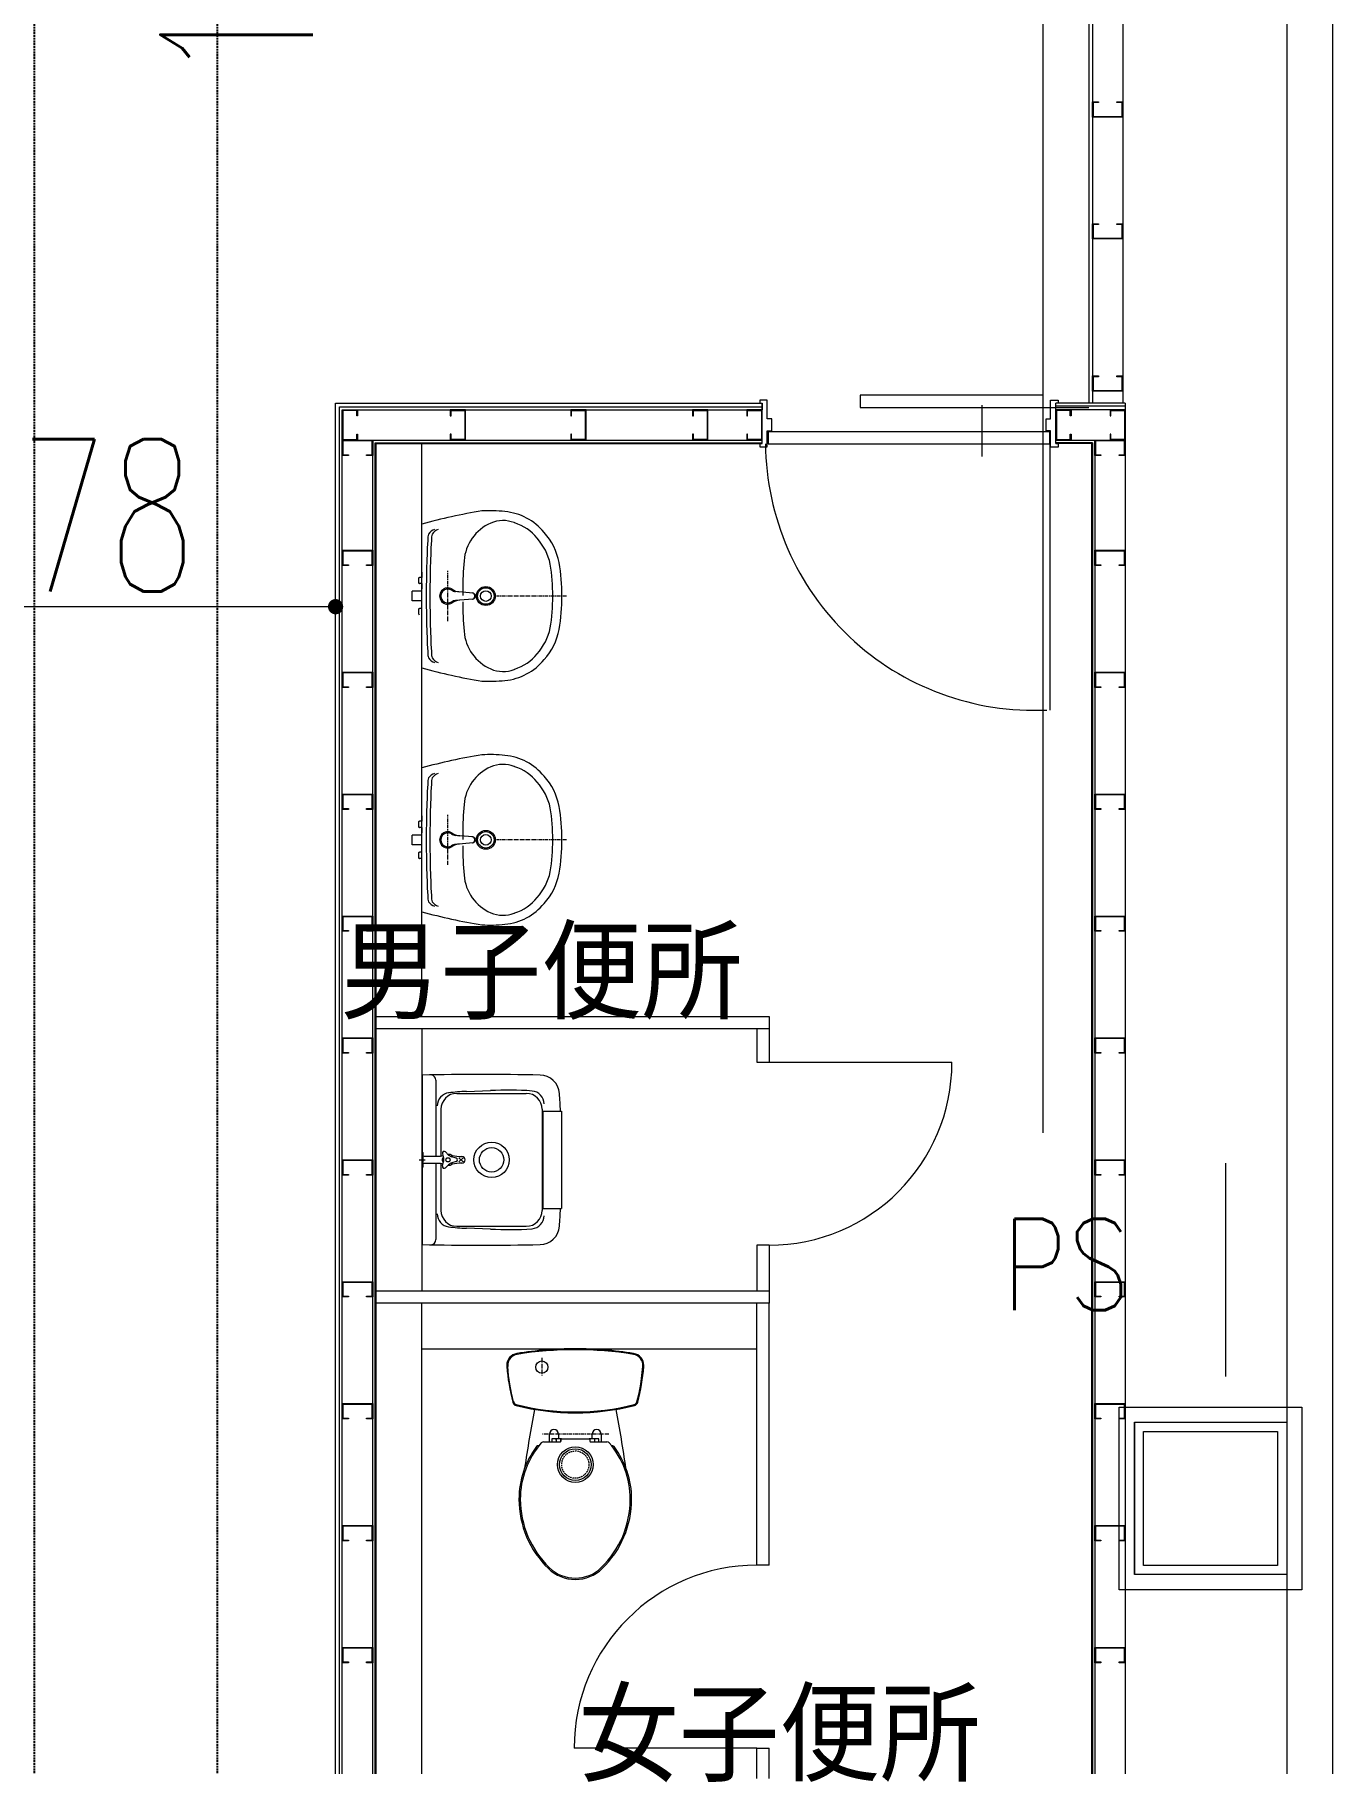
# Model space of a CAD drawing. Extents: x 225000 to 2157367, y 208400 to 840900.
# Drawn here: x 513066 to 517326, y 404333 to 410006 of the extents above; entities that cross this region are included whole.
import ezdxf
from ezdxf.enums import TextEntityAlignment as Align

# ---------------------------------------------------------------- set-up
doc = ezdxf.new("R2010")
doc.units = 0
doc.header["$LTSCALE"] = 10
for name, pattern in [('Data Center Layout_L20$0$CENTER', [2, 1.25, -0.25, 0.25, -0.25]), ('Data Center Layout_L20$0$DASHED', [0.75, 0.5, -0.25]), ('Data Center Layout_L20$0$DIVIDE', [136.315789, 54.526316, -27.263158, 0, -27.263158, 0, -27.263158]), ('XFM2D20-DC$0$HIDDEN', [0.3, 0.2, -0.1])]:
    doc.linetypes.add(name, pattern=pattern)
for name, color, linetype, lineweight in [('Data Center Layout_L20$0$ARC', 252, 'Continuous', 0), ('Data Center Layout_L20$0$STEEL1', 252, 'Continuous', 0), ('Data Center Layout_L20$0$SUGATA3', 252, 'Continuous', 0)]:
    doc.layers.add(name, color=color, linetype=linetype, lineweight=lineweight)
doc.layers.add('Data Center Layout_L20$0$MACHINE-DIM', color=252, linetype='Continuous')
doc.layers.add('XFM2D20-DC$0$M-MAU-DUCT', color=150, linetype='Continuous')
doc.styles.add('Data Center Layout_L20$0$ROMS', font='ROMANS.shx', dxfattribs={"bigfont": 'bigfont.shx'})
doc.styles.add('Data Center Layout_L20$0$型式1', font='simplex.shx', dxfattribs={"width": 0.68, "bigfont": 'chineset.shx'})
doc.dimstyles.new('Data Center Layout_L20$0$DIM-50-00', dxfattribs={"dimscale": 0, "dimtxt": 150, "dimasz": 50, "dimexe": 0, "dimexo": 0.1, "dimgap": 50, "dimtad": 1, "dimdec": 1, "dimdsep": 46, "dimtxsty": 'Data Center Layout_L20$0$型式1', "dimblk": 'Data Center Layout_L20$0$_Dot', "dimcen": 0, "dimclrd": 256, "dimclre": 256, "dimclrt": 256, "dimadec": 0, "dimazin": 0, "dimtfac": 0.8, "dimtdec": 1, "dimtmove": 2, "dimatfit": 3, "dimldrblk": 'Data Center Layout_L20$0$_ArchTick', "dimfxl": 1, "dimtolj": 1, "dimlwd": 13, "dimlwe": 9, "dimarcsym": 0})

# ---------------------------------------------------------------- blocks, each defined once
blk = doc.blocks.new('Data Center Layout_L20$0$_Dot')
at = {"layer": 'Data Center Layout_L20$0$MACHINE-DIM', "color": 0, "lineweight": -2}
blk.add_line((-0.5, 0), (-1, 0), dxfattribs=at)
at = {"layer": 'Data Center Layout_L20$0$MACHINE-DIM', "color": 0, "const_width": 0.5}
blk.add_lwpolyline([(-0.25, 0, 1), (0.25, 0, 1)], format="xyb", close=True, dxfattribs=at)
blk = doc.blocks.new('*D58')
at = {"layer": 'Data Center Layout_L20$0$STEEL1', "lineweight": 9, "transparency": 16777216}
for p, q in [((511975.6, 207904.1), (511975.6, 208128.3)), ((514053.6, 207904.1), (514053.6, 208128.3))]:
    blk.add_line(p, q, dxfattribs=at)
at = {"layer": 'Data Center Layout_L20$0$STEEL1', "lineweight": 13, "transparency": 16777216}
blk.add_line((514003.6, 208128.3), (512025.6, 208128.3), dxfattribs=at)
at = {"layer": 'DEFPOINTS', "color": 0, "transparency": 16777216}
for p in [(511975.6, 208128.3), (511975.6, 207904), (514053.6, 207904)]:
    blk.add_point(p, dxfattribs=at)
at = {"layer": 'Data Center Layout_L20$0$STEEL1', "lineweight": 13, "transparency": 16777216, "xscale": 50, "yscale": 50, "zscale": 50, "rotation": 180}
blk.add_blockref('Data Center Layout_L20$0$_Dot', (511975.6, 208128.3), dxfattribs=at)
at = {"layer": 'Data Center Layout_L20$0$STEEL1', "lineweight": 13, "transparency": 16777216, "xscale": 50, "yscale": 50, "zscale": 50}
blk.add_blockref('Data Center Layout_L20$0$_Dot', (514053.6, 208128.3), dxfattribs=at)
at = {"layer": 'Data Center Layout_L20$0$STEEL1', "transparency": 16777216, "insert": (513014.6, 208428.3), "char_height": 500, "attachment_point": 5, "style": 'Data Center Layout_L20$0$型式1'}
blk.add_mtext('\\A1;2078', dxfattribs=at)
blk = doc.blocks.new('Data Center Layout_L20$0$_ArchTick')
at = {"layer": 'Data Center Layout_L20$0$MACHINE-DIM', "color": 0, "const_width": 0.15}
blk.add_lwpolyline([(-0.5, -0.5), (0.5, 0.5)], dxfattribs=at)
blk = doc.blocks.new('*D65')
at = {"layer": 'Data Center Layout_L20$0$STEEL1', "lineweight": 9, "transparency": 16777216}
for p, q in [((512269.7, 211027.3), (512903.8, 211027.3)), ((512269.7, 209827.3), (512903.8, 209827.3))]:
    blk.add_line(p, q, dxfattribs=at)
at = {"layer": 'Data Center Layout_L20$0$STEEL1', "lineweight": 13, "transparency": 16777216}
blk.add_line((512903.8, 210977.3), (512903.8, 209877.3), dxfattribs=at)
at = {"layer": 'DEFPOINTS', "color": 0, "transparency": 16777216}
for p in [(512269.6, 211027.3), (512269.6, 209827.3), (512903.8, 209827.3)]:
    blk.add_point(p, dxfattribs=at)
at = {"layer": 'Data Center Layout_L20$0$STEEL1', "lineweight": 13, "transparency": 16777216, "xscale": 50, "yscale": 50, "zscale": 50}
for p, rotation in [((512903.8, 211027.3), 90), ((512903.8, 209827.3), 270)]:
    blk.add_blockref('Data Center Layout_L20$0$_Dot', p, dxfattribs=dict(at, rotation=rotation))
at = {"layer": 'Data Center Layout_L20$0$STEEL1', "transparency": 16777216, "insert": (513728.8, 210427.3), "char_height": 500, "attachment_point": 5, "rotation": 90, "style": 'Data Center Layout_L20$0$型式1'}
blk.add_mtext('\\A1;1200', dxfattribs=at)
blk = doc.blocks.new('XFM2D20-DC')
at = {"layer": 'XFM2D20-DC$0$M-MAU-DUCT', "color": 252, "linetype": 'XFM2D20-DC$0$HIDDEN', "ltscale": 3}
for p, q in [((513665.6, 195157), (513665.6, 211085.3)), ((513065.6, 195157), (513065.6, 211034.2))]:
    blk.add_line(p, q, dxfattribs=at)
blk = doc.blocks.new('Data Center Layout_L20')
at = {"layer": 'Data Center Layout_L20$0$ARC'}
for p, q in [((516538.09, 211864.33), (516538.09, 208796.31)), ((516525.59, 211202.31), (516525.59, 208796.31)), ((516638.09, 211202.31), (516638.09, 208796.31)), ((517175.59, 210952.31), (517175.59, 204952.31)), ((517325.59, 210802.31), (517325.59, 204802.31)), ((514053.59, 208796.31), (515453.59, 208796.31)), ((514053.59, 199130.31), (514053.59, 208796.31)), ((514066.09, 208783.81), (515453.53, 208783.81)), ((514066.09, 199142.81), (514066.09, 208783.81)), ((514075.59, 199152.31), (514075.59, 208774.31)), ((514075.59, 208774.31), (515453.53, 208774.31)), ((515453.53, 208796.31), (515453.53, 208774.31)), ((515453.59, 208663.31), (515453.59, 208796.31)), ((516175.59, 208621.01), (516175.59, 208789.67)), ((516645.59, 208796.31), (516417.59, 208796.31)), ((516417.59, 208663.31), (516417.59, 208796.31)), ((516645.59, 208786.81), (516417.59, 208786.81)), ((516645.59, 208774.31), (516417.59, 208774.31)), ((516645.59, 208796.31), (516645.59, 199260.31)), ((514175.59, 208674.31), (515453.59, 208674.31)), ((514175.59, 199252.31), (514175.59, 208674.31)), ((514183.59, 199260.31), (514183.59, 208666.31)), ((514183.59, 208666.31), (515453.59, 208666.31)), ((514186.59, 208663.31), (515453.59, 208663.31)), ((514186.59, 199263.31), (514186.59, 208663.31)), ((514336.59, 206783.31), (514336.59, 208663.31)), ((515453.59, 208663.31), (515453.59, 208683.31)), ((516397.59, 208662.31), (516397.59, 207789.31)), ((516417.59, 208674.31), (516545.59, 208674.31)), ((516537.59, 208666.31), (516417.59, 208666.31)), ((516534.59, 208663.31), (516417.59, 208663.31)), ((516534.59, 208663.31), (516534.59, 199263.31)), ((516537.59, 208666.31), (516537.59, 199260.31)), ((516545.59, 208674.31), (516545.59, 199260.31)), ((514326.59, 208223.38), (514327.79, 208224.57)), ((514326.6, 208205.25), (514326.59, 208223.38)), ((514326.6, 208205.25), (514327.79, 208204.04)), ((514327.79, 208224.57), (514329.09, 208224.61)), ((514327.79, 208204.04), (514329.21, 208204.01)), ((514336.59, 208224.61), (514329.09, 208224.61)), ((514336.59, 208204.01), (514329.21, 208204.01)), ((514336.59, 208241.81), (514336.59, 208224.61)), ((514336.59, 208204.01), (514336.59, 208224.61)), ((514336.59, 208204.01), (514336.59, 208186.81)), ((514336.59, 208179.18), (514304.84, 208179.18)), ((514304.84, 208147.43), (514304.84, 208179.18)), ((514336.59, 208147.43), (514304.84, 208147.43)), ((514336.59, 207927.31), (514336.59, 208186.81)), ((514503.63, 208173.12), (514447.47, 208178.07)), ((514503.63, 208153.5), (514447.47, 208148.55)), ((514471.59, 208182.68), (514471.59, 208164.68)), ((514326.59, 208121.38), (514327.79, 208122.57)), ((514326.6, 208103.25), (514326.59, 208121.38)), ((514326.6, 208103.25), (514327.79, 208102.04)), ((514327.79, 208122.57), (514329.09, 208122.61)), ((514336.59, 208122.61), (514329.09, 208122.61)), ((514326.59, 207423.38), (514327.79, 207424.57)), ((514326.6, 207405.25), (514326.59, 207423.38)), ((514326.6, 207405.25), (514327.79, 207404.04)), ((514327.79, 207424.57), (514329.09, 207424.61)), ((514327.79, 207404.04), (514329.21, 207404.01)), ((514336.59, 207424.61), (514329.09, 207424.61)), ((514336.59, 207404.01), (514329.21, 207404.01)), ((514336.59, 207441.81), (514336.59, 207424.61)), ((514336.59, 207404.01), (514336.59, 207424.61)), ((514336.59, 207404.01), (514336.59, 207386.81)), ((514336.59, 207379.18), (514304.84, 207379.18)), ((514304.84, 207347.43), (514304.84, 207379.18)), ((514336.59, 207347.43), (514304.84, 207347.43)), ((514336.59, 207127.31), (514336.59, 207386.81)), ((514503.63, 207373.12), (514447.47, 207378.07)), ((514503.63, 207353.5), (514447.47, 207348.55)), ((514471.59, 207382.68), (514471.59, 207364.68)), ((514326.59, 207321.38), (514327.79, 207322.57)), ((514326.6, 207303.25), (514326.59, 207321.38)), ((514326.6, 207303.25), (514327.79, 207302.04)), ((514327.79, 207322.57), (514329.09, 207322.61)), ((514327.79, 207302.04), (514329.21, 207302.01)), ((514336.59, 207322.61), (514329.09, 207322.61)), ((514336.59, 207302.01), (514329.21, 207302.01)), ((514337.59, 205883.31), (514337.59, 206743.31)), ((515436.59, 206743.31), (515436.59, 206633.31)), ((515476.59, 206743.31), (515476.59, 206633.31)), ((515436.59, 206633.31), (515476.59, 206633.31)), ((515476.59, 206633.31), (516076.59, 206633.31)), ((514337.59, 206591.31), (514337.59, 206035.31)), ((514382.59, 206575.02), (514382.59, 206325.06)), ((514451.59, 206531.31), (514679.59, 206531.31)), ((514482.78, 206537.74), (514561.64, 206540.3)), ((514399.59, 206479.31), (514399.59, 206325.85)), ((514731.59, 206479.31), (514731.59, 206147.31)), ((514733.76, 206473.31), (514733.76, 206153.31)), ((514733.76, 206473.31), (514795.6, 206473.31)), ((514795.6, 206473.31), (514795.6, 206153.31)), ((514337.59, 206338.31), (514337.59, 206288.31)), ((514339.34, 206338.31), (514337.59, 206338.31)), ((514337.59, 206323.31), (514337.59, 206303.31)), ((514340.34, 206337.31), (514340.34, 206289.31)), ((514344.34, 206325.06), (514389.88, 206325.06)), ((514407.25, 206321.74), (514403.43, 206315.11)), ((514404.28, 206333.48), (514407.84, 206319.44)), ((514414.28, 206339.26), (514424.67, 206329.16)), ((514430.61, 206330.81), (514422.97, 206330.81)), ((514437.56, 206322.38), (514433.74, 206329)), ((514449.23, 206319.08), (514435.29, 206323.02)), ((514472.66, 206320.38), (514458.52, 206306.24)), ((514458.52, 206320.38), (514472.66, 206306.24)), ((514327.59, 206313.31), (514347.59, 206313.31)), ((514339.34, 206288.31), (514337.59, 206288.31)), ((514389.88, 206301.56), (514344.34, 206301.56)), ((514382.59, 206301.56), (514382.59, 206051.6)), ((514399.59, 206300.77), (514399.59, 206147.31)), ((514403.43, 206311.5), (514407.25, 206304.88)), ((514404.28, 206293.12), (514407.83, 206307.17)), ((514414.28, 206287.36), (514424.67, 206297.46)), ((514422.97, 206295.81), (514430.61, 206295.81)), ((514433.74, 206297.61), (514437.56, 206304.23)), ((514449.23, 206307.53), (514435.29, 206303.59)), ((514733.59, 206153.31), (514795.6, 206153.31)), ((514451.59, 206095.31), (514679.59, 206095.31)), ((514561.64, 206086.32), (514482.78, 206088.87)), ((515476.59, 206033.31), (515436.59, 206033.31)), ((515436.59, 206033.31), (515436.59, 205883.31)), ((515476.59, 206033.31), (515476.59, 205883.31)), ((514336.59, 204283.31), (514336.59, 205843.31)), ((515436.59, 204983.31), (515436.59, 205843.31)), ((515476.59, 204983.31), (515476.59, 205843.31)), ((514336.59, 205693.31), (515436.59, 205693.31)), ((514621.58, 205606.03), (514618.56, 205635.47)), ((514625.84, 205576.75), (514621.58, 205606.03)), ((515055.03, 205576.75), (515059.3, 205606.03)), ((515059.3, 205606.03), (515062.31, 205635.47)), ((514631.34, 205547.67), (514625.84, 205576.75)), ((514638.08, 205518.85), (514631.34, 205547.67)), ((515042.8, 205518.85), (515049.53, 205547.67)), ((515049.53, 205547.67), (515055.03, 205576.75)), ((514755.44, 205387.66), (514755.44, 205413.31)), ((514785.44, 205413.31), (514785.44, 205398.31)), ((514895.44, 205398.31), (514895.44, 205413.31)), ((514925.44, 205413.31), (514925.44, 205387.66)), ((516675.59, 205452.31), (516675.59, 204952.31)), ((514736.43, 205387.66), (514790.69, 205387.66)), ((514763.44, 205397.31), (514763.44, 205387.66)), ((514776.44, 205398.31), (514764.44, 205398.31)), ((514777.44, 205393.31), (514777.44, 205397.31)), ((514777.44, 205396.31), (514777.44, 205393.31)), ((514777.44, 205393.31), (514777.44, 205387.66)), ((514790.44, 205398.31), (514779.44, 205398.31)), ((514792.44, 205396.31), (514792.44, 205388.7)), ((514792.69, 205389.66), (514792.69, 205396.31)), ((514794.69, 205398.31), (514886.19, 205398.31)), ((514888.19, 205396.31), (514888.19, 205389.66)), ((514888.44, 205396.31), (514888.44, 205388.7)), ((514890.19, 205387.66), (514944.44, 205387.66)), ((514901.44, 205398.31), (514890.44, 205398.31)), ((514903.44, 205397.31), (514903.44, 205387.66)), ((514916.44, 205398.31), (514904.44, 205398.31)), ((514917.44, 205387.66), (514917.44, 205397.31)), ((514959.53, 205376.31), (514958.64, 205376.31)), ((515476.59, 204983.31), (515436.59, 204983.31)), ((517175.59, 204952.31), (517175.59, 198902.31)), ((517325.59, 204802.31), (517325.59, 194892.31)), ((515436.59, 204383.31), (514836.59, 204383.31)), ((515436.59, 204383.31), (515476.59, 204383.31)), ((515436.59, 204283.31), (515436.59, 204383.31)), ((515476.59, 204283.31), (515476.59, 204383.31))]:
    blk.add_line(p, q, dxfattribs=at)
at = {"layer": 'Data Center Layout_L20$0$ARC', "linetype": 'Data Center Layout_L20$0$DIVIDE'}
for p, q in [((514336.59, 208241.81), (514336.59, 208399.31)), ((514336.59, 207441.81), (514336.59, 207599.31))]:
    blk.add_line(p, q, dxfattribs=at)
at = {"layer": 'Data Center Layout_L20$0$ARC', "linetype": 'Data Center Layout_L20$0$CENTER'}
for p, q in [((514421.59, 208081.06), (514421.59, 208245.55)), ((514811.74, 208163.31), (514581.84, 208163.31)), ((514421.59, 207281.06), (514421.59, 207445.55)), ((514811.74, 207363.31), (514581.84, 207363.31)), ((514730.44, 205663.31), (514730.44, 205603.31)), ((514950.44, 205413.31), (514730.44, 205413.31))]:
    blk.add_line(p, q, dxfattribs=at)
at = {"layer": 'Data Center Layout_L20$0$ARC', "linetype": 'Continuous'}
for points in [[(516618.09, 209784.81), (516638.09, 209784.81), (516638.09, 209734.81), (516538.09, 209734.81), (516538.09, 209784.81), (516558.09, 209784.81), (516558.09, 209782.51), (516540.39, 209782.51), (516540.39, 209737.11), (516635.79, 209737.11), (516635.79, 209782.51), (516618.09, 209782.51)], [(516618.09, 209384.81), (516638.09, 209384.81), (516638.09, 209334.81), (516538.09, 209334.81), (516538.09, 209384.81), (516558.09, 209384.81), (516558.09, 209382.51), (516540.39, 209382.51), (516540.39, 209337.11), (516635.79, 209337.11), (516635.79, 209382.51), (516618.09, 209382.51)], [(516618.09, 208885.31), (516638.09, 208885.31), (516638.09, 208835.31), (516538.09, 208835.31), (516538.09, 208885.31), (516558.09, 208885.31), (516558.09, 208883.01), (516540.39, 208883.01), (516540.39, 208837.61), (516635.79, 208837.61), (516635.79, 208883.01), (516618.09, 208883.01)], [(516618.09, 208885.31), (516638.09, 208885.31), (516638.09, 208835.31), (516538.09, 208835.31), (516538.09, 208885.31), (516558.09, 208885.31), (516558.09, 208883.01), (516540.39, 208883.01), (516540.39, 208837.61), (516635.79, 208837.61), (516635.79, 208883.01), (516618.09, 208883.01)], [(514125.59, 208694.31), (514125.59, 208674.31), (514075.59, 208674.31), (514075.59, 208774.31), (514125.59, 208774.31), (514125.59, 208754.31), (514123.29, 208754.31), (514123.29, 208772.01), (514077.89, 208772.01), (514077.89, 208676.61), (514123.29, 208676.61), (514123.29, 208694.31)], [(514430.24, 208694.31), (514430.24, 208674.31), (514480.24, 208674.31), (514480.24, 208774.31), (514430.24, 208774.31), (514430.24, 208754.31), (514432.54, 208754.31), (514432.54, 208772.01), (514477.94, 208772.01), (514477.94, 208676.61), (514432.54, 208676.61), (514432.54, 208694.31)], [(514825.59, 208694.31), (514825.59, 208674.31), (514875.59, 208674.31), (514875.59, 208774.31), (514825.59, 208774.31), (514825.59, 208754.31), (514827.89, 208754.31), (514827.89, 208772.01), (514873.29, 208772.01), (514873.29, 208676.61), (514827.89, 208676.61), (514827.89, 208694.31)], [(515225.59, 208694.31), (515225.59, 208674.31), (515275.59, 208674.31), (515275.59, 208774.31), (515225.59, 208774.31), (515225.59, 208754.31), (515227.89, 208754.31), (515227.89, 208772.01), (515273.29, 208772.01), (515273.29, 208676.61), (515227.89, 208676.61), (515227.89, 208694.31)], [(515403.53, 208694.31), (515403.53, 208674.31), (515453.53, 208674.31), (515453.53, 208774.31), (515403.53, 208774.31), (515403.53, 208754.31), (515405.83, 208754.31), (515405.83, 208772.01), (515451.23, 208772.01), (515451.23, 208676.61), (515405.83, 208676.61), (515405.83, 208694.31)], [(516467.59, 208694.31), (516467.59, 208674.31), (516417.59, 208674.31), (516417.59, 208774.31), (516467.59, 208774.31), (516467.59, 208754.31), (516465.29, 208754.31), (516465.29, 208772.01), (516419.89, 208772.01), (516419.89, 208676.61), (516465.29, 208676.61), (516465.29, 208694.31)], [(516595.59, 208694.31), (516595.59, 208674.31), (516645.59, 208674.31), (516645.59, 208774.31), (516595.59, 208774.31), (516595.59, 208754.31), (516597.89, 208754.31), (516597.89, 208772.01), (516643.29, 208772.01), (516643.29, 208676.61), (516597.89, 208676.61), (516597.89, 208694.31)], [(514095.59, 208624.31), (514075.59, 208624.31), (514075.59, 208674.31), (514175.59, 208674.31), (514175.59, 208624.31), (514155.59, 208624.31), (514155.59, 208626.61), (514173.29, 208626.61), (514173.29, 208672.01), (514077.89, 208672.01), (514077.89, 208626.61), (514095.59, 208626.61)], [(516565.59, 208624.31), (516545.59, 208624.31), (516545.59, 208674.31), (516645.59, 208674.31), (516645.59, 208624.31), (516625.59, 208624.31), (516625.59, 208626.61), (516643.29, 208626.61), (516643.29, 208672.01), (516547.89, 208672.01), (516547.89, 208626.61), (516565.59, 208626.61)], [(514095.59, 208263.31), (514075.59, 208263.31), (514075.59, 208313.31), (514175.59, 208313.31), (514175.59, 208263.31), (514155.59, 208263.31), (514155.59, 208265.61), (514173.29, 208265.61), (514173.29, 208311.01), (514077.89, 208311.01), (514077.89, 208265.61), (514095.59, 208265.61)], [(516565.59, 208263.31), (516545.59, 208263.31), (516545.59, 208313.31), (516645.59, 208313.31), (516645.59, 208263.31), (516625.59, 208263.31), (516625.59, 208265.61), (516643.29, 208265.61), (516643.29, 208311.01), (516547.89, 208311.01), (516547.89, 208265.61), (516565.59, 208265.61)], [(514095.59, 207863.31), (514075.59, 207863.31), (514075.59, 207913.31), (514175.59, 207913.31), (514175.59, 207863.31), (514155.59, 207863.31), (514155.59, 207865.61), (514173.29, 207865.61), (514173.29, 207911.01), (514077.89, 207911.01), (514077.89, 207865.61), (514095.59, 207865.61)], [(516565.59, 207863.31), (516545.59, 207863.31), (516545.59, 207913.31), (516645.59, 207913.31), (516645.59, 207863.31), (516625.59, 207863.31), (516625.59, 207865.61), (516643.29, 207865.61), (516643.29, 207911.01), (516547.89, 207911.01), (516547.89, 207865.61), (516565.59, 207865.61)], [(514095.59, 207463.31), (514075.59, 207463.31), (514075.59, 207513.31), (514175.59, 207513.31), (514175.59, 207463.31), (514155.59, 207463.31), (514155.59, 207465.61), (514173.29, 207465.61), (514173.29, 207511.01), (514077.89, 207511.01), (514077.89, 207465.61), (514095.59, 207465.61)], [(516565.59, 207463.31), (516545.59, 207463.31), (516545.59, 207513.31), (516645.59, 207513.31), (516645.59, 207463.31), (516625.59, 207463.31), (516625.59, 207465.61), (516643.29, 207465.61), (516643.29, 207511.01), (516547.89, 207511.01), (516547.89, 207465.61), (516565.59, 207465.61)], [(514095.59, 207063.31), (514075.59, 207063.31), (514075.59, 207113.31), (514175.59, 207113.31), (514175.59, 207063.31), (514155.59, 207063.31), (514155.59, 207065.61), (514173.29, 207065.61), (514173.29, 207111.01), (514077.89, 207111.01), (514077.89, 207065.61), (514095.59, 207065.61)], [(516565.59, 207063.31), (516545.59, 207063.31), (516545.59, 207113.31), (516645.59, 207113.31), (516645.59, 207063.31), (516625.59, 207063.31), (516625.59, 207065.61), (516643.29, 207065.61), (516643.29, 207111.01), (516547.89, 207111.01), (516547.89, 207065.61), (516565.59, 207065.61)], [(514095.59, 206663.31), (514075.59, 206663.31), (514075.59, 206713.31), (514175.59, 206713.31), (514175.59, 206663.31), (514155.59, 206663.31), (514155.59, 206665.61), (514173.29, 206665.61), (514173.29, 206711.01), (514077.89, 206711.01), (514077.89, 206665.61), (514095.59, 206665.61)], [(516565.59, 206663.31), (516545.59, 206663.31), (516545.59, 206713.31), (516645.59, 206713.31), (516645.59, 206663.31), (516625.59, 206663.31), (516625.59, 206665.61), (516643.29, 206665.61), (516643.29, 206711.01), (516547.89, 206711.01), (516547.89, 206665.61), (516565.59, 206665.61)], [(514095.59, 206263.31), (514075.59, 206263.31), (514075.59, 206313.31), (514175.59, 206313.31), (514175.59, 206263.31), (514155.59, 206263.31), (514155.59, 206265.61), (514173.29, 206265.61), (514173.29, 206311.01), (514077.89, 206311.01), (514077.89, 206265.61), (514095.59, 206265.61)], [(516565.59, 206263.31), (516545.59, 206263.31), (516545.59, 206313.31), (516645.59, 206313.31), (516645.59, 206263.31), (516625.59, 206263.31), (516625.59, 206265.61), (516643.29, 206265.61), (516643.29, 206311.01), (516547.89, 206311.01), (516547.89, 206265.61), (516565.59, 206265.61)], [(514095.59, 205863.31), (514075.59, 205863.31), (514075.59, 205913.31), (514175.59, 205913.31), (514175.59, 205863.31), (514155.59, 205863.31), (514155.59, 205865.61), (514173.29, 205865.61), (514173.29, 205911.01), (514077.89, 205911.01), (514077.89, 205865.61), (514095.59, 205865.61)], [(516565.59, 205863.31), (516545.59, 205863.31), (516545.59, 205913.31), (516645.59, 205913.31), (516645.59, 205863.31), (516625.59, 205863.31), (516625.59, 205865.61), (516643.29, 205865.61), (516643.29, 205911.01), (516547.89, 205911.01), (516547.89, 205865.61), (516565.59, 205865.61)], [(514095.59, 205463.31), (514075.59, 205463.31), (514075.59, 205513.31), (514175.59, 205513.31), (514175.59, 205463.31), (514155.59, 205463.31), (514155.59, 205465.61), (514173.29, 205465.61), (514173.29, 205511.01), (514077.89, 205511.01), (514077.89, 205465.61), (514095.59, 205465.61)], [(516565.59, 205463.31), (516545.59, 205463.31), (516545.59, 205513.31), (516645.59, 205513.31), (516645.59, 205463.31), (516625.59, 205463.31), (516625.59, 205465.61), (516643.29, 205465.61), (516643.29, 205511.01), (516547.89, 205511.01), (516547.89, 205465.61), (516565.59, 205465.61)], [(514095.59, 205063.31), (514075.59, 205063.31), (514075.59, 205113.31), (514175.59, 205113.31), (514175.59, 205063.31), (514155.59, 205063.31), (514155.59, 205065.61), (514173.29, 205065.61), (514173.29, 205111.01), (514077.89, 205111.01), (514077.89, 205065.61), (514095.59, 205065.61)], [(516565.59, 205063.31), (516545.59, 205063.31), (516545.59, 205113.31), (516645.59, 205113.31), (516645.59, 205063.31), (516625.59, 205063.31), (516625.59, 205065.61), (516643.29, 205065.61), (516643.29, 205111.01), (516547.89, 205111.01), (516547.89, 205065.61), (516565.59, 205065.61)], [(514095.59, 204663.31), (514075.59, 204663.31), (514075.59, 204713.31), (514175.59, 204713.31), (514175.59, 204663.31), (514155.59, 204663.31), (514155.59, 204665.61), (514173.29, 204665.61), (514173.29, 204711.01), (514077.89, 204711.01), (514077.89, 204665.61), (514095.59, 204665.61)], [(516565.59, 204663.31), (516545.59, 204663.31), (516545.59, 204713.31), (516645.59, 204713.31), (516645.59, 204663.31), (516625.59, 204663.31), (516625.59, 204665.61), (516643.29, 204665.61), (516643.29, 204711.01), (516547.89, 204711.01), (516547.89, 204665.61), (516565.59, 204665.61)]]:
    blk.add_lwpolyline(points, close=True, dxfattribs=at)
at = {"layer": 'Data Center Layout_L20$0$ARC'}
for points in [[(515453.59, 208663.31), (515445.59, 208663.31), (515445.59, 208652.31), (515470.59, 208652.31), (515470.59, 208705.31), (515485.59, 208705.31), (515485.59, 208744.31), (515470.59, 208744.31), (515470.59, 208806.31), (515445.59, 208806.31), (515445.59, 208796.31), (515453.59, 208796.31)], [(516417.59, 208663.31), (516425.59, 208663.31), (516425.59, 208651.31), (516400.59, 208651.31), (516400.59, 208705.31), (516385.59, 208705.31), (516385.59, 208744.31), (516400.59, 208744.31), (516400.59, 208806.31), (516425.59, 208806.31), (516425.59, 208796.31), (516417.59, 208796.31)], [(514186.59, 206783.31), (515476.59, 206783.31), (515476.59, 206743.31), (514186.59, 206743.31)], [(514186.59, 205883.31), (515476.59, 205883.31), (515476.59, 205843.31), (514186.59, 205843.31)]]:
    blk.add_lwpolyline(points, dxfattribs=at)
for points in [[(516397.59, 208702.31), (515473.59, 208702.31), (515473.59, 208662.31), (516397.59, 208662.31)], [(516625.59, 205502.31), (517225.59, 205502.31), (517225.59, 204902.31), (516625.59, 204902.31)], [(516675.59, 204952.31), (516675.59, 205452.31), (517175.59, 205452.31), (517175.59, 204952.31)], [(516705.59, 204982.31), (516705.59, 205422.31), (517145.59, 205422.31), (517145.59, 204982.31)]]:
    blk.add_lwpolyline(points, close=True, dxfattribs=at)
for centre, radius in [((514546.74, 208163.31), 31), ((514546.74, 208163.31), 27), ((514546.74, 208163.31), 17.5), ((514546.74, 207363.31), 31), ((514546.74, 207363.31), 27), ((514546.74, 207363.31), 17.5), ((514422.59, 206313.31), 7), ((514565.59, 206313.31), 58), ((514565.59, 206313.31), 40), ((514337.59, 206313.31), 2), ((514730.44, 205633.31), 20)]:
    blk.add_circle(centre, radius, dxfattribs=at)
at = {"layer": 'Data Center Layout_L20$0$ARC', "linetype": 'Continuous'}
for radius in [58.5, 52]:
    blk.add_circle((514840.44, 205313.31), radius, dxfattribs=at)
at = {"layer": 'Data Center Layout_L20$0$ARC', "linetype": 'Data Center Layout_L20$0$DASHED'}
blk.add_circle((514840.44, 205313.31), 44.72, dxfattribs=at)
at = {"layer": 'Data Center Layout_L20$0$ARC'}
for centre, radius, start, end in [((516346.22, 208669.96), 881.67, 180.49726, 272.75405), ((514828.4, 206618.76), 1847.22, 99.18049, 105.441), ((514559.21, 207936.53), 506.44, 84.303, 92.88849), ((514591.59, 208251.31), 190, 39.43539, 84.5961), ((514376.64, 208356.82), 20, 151.62778, 176.66207), ((514385.44, 208352.06), 30, 103.29207, 151.62778), ((514388.64, 208356.82), 20, 151.62778, 176.66207), ((514397.44, 208352.06), 30, 103.29207, 151.62778), ((514621.6, 208268.33), 146.58, 113.54945, 175.76941), ((514602.99, 208311.03), 100, 68.52008, 113.54945), ((514588.61, 208274.47), 139.29, 67.66206, 68.52008), ((514591.59, 208251.31), 160, 39.43539, 71.80513), ((514579.25, 208230.9), 212.64, 11.42017, 41.57234), ((517521.47, 208173.31), 3170.18, 176.66042, 180.18073), ((517533.47, 208173.31), 3170.18, 176.66042, 180.18073), ((514579.25, 208230.9), 182.66, 11.77106, 41.92323), ((515237.31, 208200.52), 765.93, 174.10848, 181.33504), ((514116.59, 208163.31), 650, 350.71678, 9.28322), ((514116.59, 208163.31), 680, 350.71678, 9.28322), ((517521.47, 208153.31), 3170.18, 179.81927, 183.33958), ((517533.47, 208153.31), 3170.18, 179.81927, 183.33958), ((514421.59, 208163.31), 26.5, 56.0661, 303.9339), ((514421.59, 208163.31), 22.97, 57.42941, 302.57059), ((514450.1, 208207.95), 30, 237.42941, 264.96313), ((514450.1, 208118.66), 30, 95.03687, 122.57059), ((514464.29, 208226.78), 50, 236.0661, 264.96313), ((514464.29, 208099.84), 50, 95.03687, 123.9339), ((515237.31, 208126.09), 765.93, 178.66496, 185.89152), ((514501.03, 208163.31), 10, 275.03687, 84.96313), ((514502.79, 208163.31), 9.8, 274.92304, 85.07696), ((514621.6, 208058.28), 146.58, 184.23059, 246.45055), ((514579.25, 208095.71), 182.66, 318.07677, 348.22894), ((514579.25, 208095.71), 212.64, 318.42766, 348.57983), ((514376.64, 207969.8), 20, 183.33793, 208.37222), ((514388.64, 207969.8), 20, 183.33793, 208.37222), ((514591.59, 208075.31), 160, 288.19487, 320.56461), ((514828.4, 209707.85), 1847.22, 254.559, 260.81951), ((514385.44, 207974.55), 30, 208.37222, 256.70793), ((514397.44, 207974.55), 30, 208.37222, 256.70793), ((514602.99, 208015.58), 100, 246.45055, 291.47992), ((514591.59, 208075.31), 190, 275.4039, 320.56461), ((514588.61, 208052.15), 139.29, 291.47992, 292.33794), ((514559.21, 208390.08), 506.44, 267.11151, 275.697), ((514828.4, 205818.76), 1847.22, 99.18049, 105.441), ((514559.21, 207136.53), 506.44, 84.303, 92.88849), ((514591.59, 207451.31), 190, 39.43539, 84.5961), ((514376.64, 207556.82), 20, 151.62778, 176.66207), ((514385.44, 207552.06), 30, 103.29207, 151.62778), ((514388.64, 207556.82), 20, 151.62778, 176.66207), ((514397.44, 207552.06), 30, 103.29207, 151.62778), ((514621.6, 207468.33), 146.58, 113.54945, 175.76941), ((514602.99, 207511.03), 100, 68.52008, 113.54945), ((514588.61, 207474.47), 139.29, 67.66206, 68.52008), ((514591.59, 207451.31), 160, 39.43539, 71.80513), ((514579.25, 207430.9), 212.64, 11.42017, 41.57234), ((517521.47, 207373.31), 3170.18, 176.66042, 180.18073), ((517533.47, 207373.31), 3170.18, 176.66042, 180.18073), ((514579.25, 207430.9), 182.66, 11.77106, 41.92323), ((515237.31, 207400.52), 765.93, 174.10848, 181.33504), ((514116.59, 207363.31), 650, 350.71678, 9.28322), ((514116.59, 207363.31), 680, 350.71678, 9.28322), ((517521.47, 207353.31), 3170.18, 179.81927, 183.33958), ((517533.47, 207353.31), 3170.18, 179.81927, 183.33958), ((514421.59, 207363.31), 26.5, 56.0661, 303.9339), ((514421.59, 207363.31), 22.97, 57.42941, 302.57059), ((514450.1, 207407.95), 30, 237.42941, 264.96313), ((514450.1, 207318.66), 30, 95.03687, 122.57059), ((514464.29, 207426.78), 50, 236.0661, 264.96313), ((514464.29, 207299.84), 50, 95.03687, 123.9339), ((515237.31, 207326.09), 765.93, 178.66496, 185.89152), ((514501.03, 207363.31), 10, 275.03687, 84.96313), ((514502.79, 207363.31), 9.8, 274.92304, 85.07696), ((514621.6, 207258.28), 146.58, 184.23059, 246.45055), ((514579.25, 207295.71), 182.66, 318.07677, 348.22894), ((514579.25, 207295.71), 212.64, 318.42766, 348.57983), ((514591.59, 207275.31), 160, 288.19487, 320.56461), ((514828.4, 208907.85), 1847.22, 254.559, 260.81951), ((514376.64, 207169.8), 20, 183.33793, 208.37222), ((514385.44, 207174.55), 30, 208.37222, 256.70793), ((514388.64, 207169.8), 20, 183.33793, 208.37222), ((514397.44, 207174.55), 30, 208.37222, 256.70793), ((514602.99, 207215.58), 100, 246.45055, 291.47992), ((514591.59, 207275.31), 190, 275.4039, 320.56461), ((514588.61, 207252.15), 139.29, 291.47992, 292.33794), ((514559.21, 207590.08), 506.44, 267.11151, 275.697), ((515476.59, 206633.31), 600, 270, 360), ((514537.47, 196593.31), 10000, 88.927, 91.145), ((514365.59, 206575.02), 17, 359.999, 82.217), ((514723.59, 206526.56), 65, 4.139, 88.927), ((514430.07, 206490.31), 43, 95.088, 180), ((514451.59, 206479.31), 52, 90, 180), ((514509.31, 205858.26), 680, 92.236, 97.151), ((514622.43, 205622.31), 920, 85.254, 93.789), ((514679.59, 206479.31), 52, 0, 90), ((514694.91, 206496.31), 43, 0.466, 85.136), ((512993.12, 206401.35), 1800, 2.291, 4.139), ((514339.34, 206337.31), 1, 0, 90), ((514344.34, 206329.06), 4, 180, 270), ((514389.88, 206385.06), 60, 270, 285.449), ((514410.09, 206334.96), 6, 45.805, 194.1934), ((514383.59, 206313.31), 25, 345.806, 14.194), ((514442.09, 206347.08), 25, 225.8056, 254.1949), ((514422.59, 206313.31), 19.25, 54.62, 65.38), ((514422.59, 206274.81), 55, 75.172, 78.073), ((514463.54, 206429.48), 105, 255.1719, 272.212), ((514447.59, 206313.31), 6, 285.806, 74.194), ((514467.54, 206313.31), 11.25, 270, 89.721), ((514339.34, 206289.31), 1, 270, 0), ((514344.34, 206297.56), 4, 90, 180), ((514389.88, 206241.56), 60, 74.551, 90), ((514422.59, 206313.31), 19.25, 174.6198, 185.3801), ((514410.09, 206291.66), 6, 165.807, 314.195), ((514442.09, 206279.53), 25, 105.805, 134.194), ((514422.59, 206313.31), 19.25, 294.62, 305.38), ((514422.59, 206351.81), 55, 281.927, 284.85), ((514463.54, 206197.14), 105, 87.817, 104.828), ((512993.12, 206225.26), 1800, 355.862, 357.709), ((514430.07, 206136.31), 43, 180, 262.9412), ((514451.59, 206147.31), 52, 180, 270), ((514509.31, 206768.36), 680, 262.84866, 267.7645), ((514679.59, 206147.31), 52, 270, 0), ((514694.91, 206130.31), 43, 274.864, 359.534), ((514723.59, 206100.05), 65, 271.073, 355.862), ((514537.47, 216033.29), 10000, 268.85468, 271.073), ((514365.59, 206051.6), 17, 277.68, 0), ((514622.43, 207004.31), 920, 266.21149, 274.746), ((514655.44, 205638.46), 40, 99.17644, 180), ((514655.44, 205638.46), 40, 180, 184.636), ((514655.44, 205638.46), 37, 99.17694, 184.63517), ((514840.44, 204493.31), 1200, 90, 99.17687), ((514840.44, 204493.31), 1197, 80.82312, 99.17688), ((514840.44, 204493.31), 1200, 80.82313, 90), ((515025.44, 205638.46), 37, 355.36434, 80.82306), ((515025.44, 205638.46), 40, 0, 80.82356), ((515025.44, 205638.46), 40, 355.364, 0), ((515313.28, 205691.81), 700, 184.63644, 194.36765), ((514367.6, 205691.81), 700, 345.63235, 355.36356), ((514649.7, 205521.83), 15, 194.36697, 255.93689), ((514649.7, 205521.83), 12, 194.36859, 255.6071), ((514840.44, 206283.31), 800, 255.93789, 284.06211), ((514840.44, 206283.31), 797, 255.93293, 284.06212), ((519621.36, 204577.32), 5000, 169.42841, 171.67054), ((510059.51, 204577.32), 5000, 8.32946, 10.57159), ((515031.17, 205521.83), 12, 284.06404, 345.63118), ((515031.17, 205521.83), 15, 284.06311, 345.63303), ((514770.44, 205413.31), 15, 0, 180), ((514910.44, 205413.31), 15, 0, 180), ((514939.84, 205200.31), 284.4, 142.77457, 180.14328), ((514939.7, 205200.31), 279.77, 138.89472, 180.1427), ((514721.34, 205366.31), 10, 90, 142.77456), ((514736.43, 205377.66), 10, 90, 138.89472), ((514764.44, 205397.31), 1, 90, 180), ((514776.44, 205397.31), 1, 0, 90), ((514779.44, 205396.31), 2, 90, 180), ((514790.44, 205396.31), 2, 0, 90), ((514790.69, 205389.66), 2, 270, 0), ((514794.69, 205396.31), 2, 90, 180), ((514886.19, 205396.31), 2, 0, 90), ((514890.19, 205389.66), 2, 180, 270), ((514890.44, 205396.31), 2, 90, 180), ((514901.44, 205396.31), 2, 0, 90), ((514904.44, 205397.31), 1, 90, 180), ((514916.44, 205397.31), 1, 0, 90), ((514944.44, 205377.66), 10, 41.10528, 90), ((514741.17, 205200.31), 279.77, 359.8573, 41.10528), ((514959.53, 205366.31), 10, 37.22543, 90), ((514741.03, 205200.31), 284.4, 359.85672, 37.22543), ((514973.44, 205200.39), 318, 180.14328, 225.86634), ((514973.44, 205200.39), 313.5, 180.1427, 225.86634), ((514707.44, 205200.39), 313.5, 314.13366, 359.8573), ((514707.44, 205200.39), 318, 314.13366, 359.85672), ((514840.44, 205063.31), 127, 225.86634, 270), ((514840.44, 205063.31), 122.5, 225.86634, 314.13366), ((515436.59, 204383.31), 600, 90, 180), ((514840.44, 205063.31), 127, 270, 314.13366)]:
    blk.add_arc(centre, radius, start, end, dxfattribs=at)
at = {"layer": 'Data Center Layout_L20$0$SUGATA3'}
for p, q in [((516375.59, 206402.31), (516375.59, 211202.31)), ((516375.59, 208782.31), (516525.59, 208782.31)), ((516975.59, 205602.31), (516975.59, 206302.31))]:
    blk.add_line(p, q, dxfattribs=at)
blk.add_lwpolyline([(516375.59, 208822.31), (515775.59, 208822.31), (515775.59, 208782.31), (516375.59, 208782.31)], dxfattribs=at)
at = {"layer": 'Data Center Layout_L20$0$ARC', "style": 'Data Center Layout_L20$0$ROMS'}
for s, p in [('男子便所', (514728.63, 206924)), ('女子便所', (515510.63, 204423.05))]:
    blk.add_text(s, height=300, dxfattribs=at).set_placement(p, align=Align.MIDDLE_CENTER)
at = {"layer": 'Data Center Layout_L20$0$ARC', "style": 'Data Center Layout_L20$0$ROMS', "width": 0.8}
blk.add_text('PS', height=300, dxfattribs=at).set_placement((516451.52, 205969.78), align=Align.MIDDLE_CENTER)
at = {"layer": 'Data Center Layout_L20$0$STEEL1'}
dim = blk.add_linear_dim(base=(512903.83, 209827.31), p1=(512269.63, 211027.31), p2=(512269.63, 209827.31), angle=90, dimstyle='Data Center Layout_L20$0$DIM-50-00', override={"dimscale": 1, "dimtxt": 500}, dxfattribs=at)
dim.commit()
dim.dimension.update_dxf_attribs({"geometry": '*D65', "text_midpoint": (513728.83, 210427.31)})
dim = blk.add_linear_dim(base=(511975.59, 208128.27), p1=(514053.59, 207904.01), p2=(511975.59, 207904.01), dimstyle='Data Center Layout_L20$0$DIM-50-00', override={"dimscale": 1, "dimtxt": 500}, dxfattribs=at)
dim.commit()
dim.dimension.update_dxf_attribs({"geometry": '*D58', "text_midpoint": (513014.59, 208428.27)})

msp = doc.modelspace()

# ---------------------------------------------------------------- block references
for name in ['XFM2D20-DC', 'Data Center Layout_L20']:
    msp.add_blockref(name, (0, 200000))

doc.saveas('drawing.dxf')
